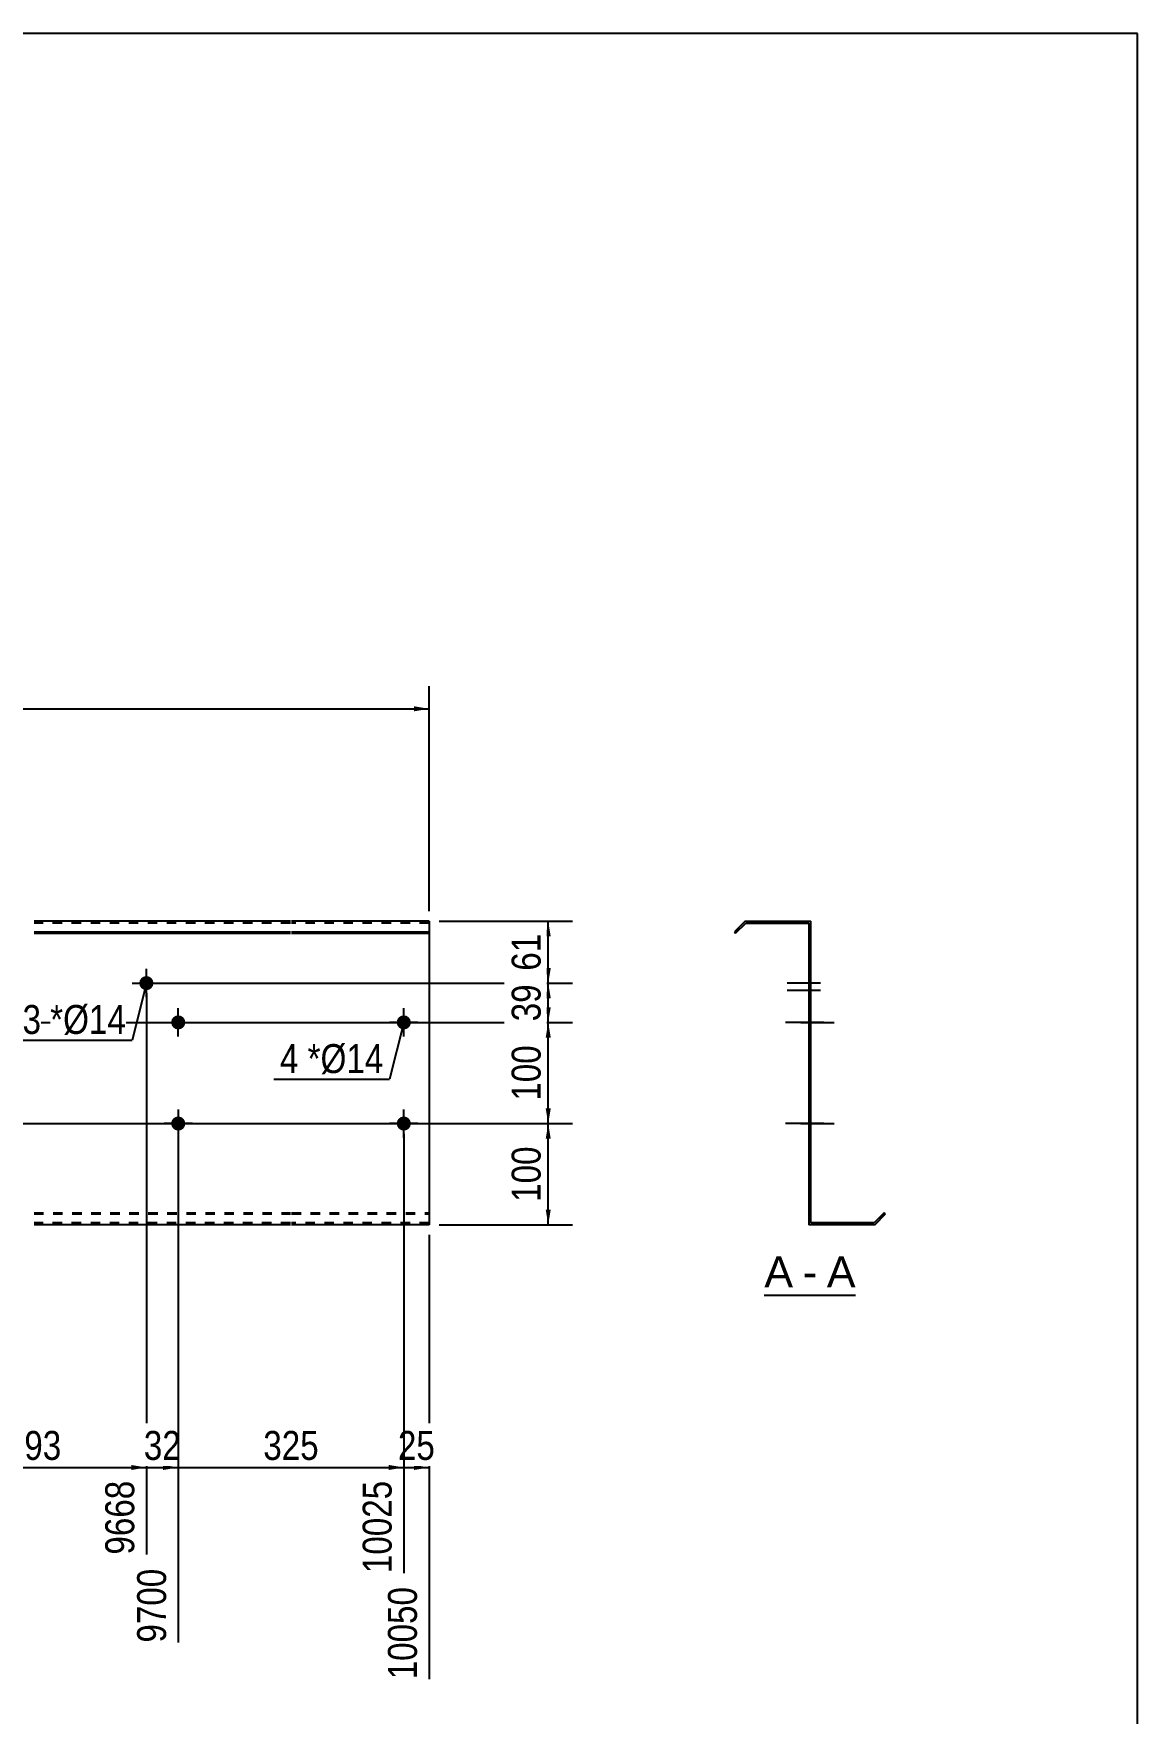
# Model space of a CAD drawing. Header units: millimetres. Extents: x -71 to 331, y -174 to 103.
# Drawn here: x 222.1 to 331.2, y -63.3 to 102.8 of the extents above; entities that cross this region are included whole.
import ezdxf

# ---------------------------------------------------------------- set-up
doc = ezdxf.new("R2010")
doc.units = ezdxf.units.MM
doc.linetypes.add('DXK_LINE_DOT1', pattern=[1.8814, 0.9407, -0.9407])
doc.styles.add('Arial', font='ARIAL.TTF', dxfattribs={"height": 0.2})
doc.styles.add('Arial Narrow', font='ARIALN.TTF', dxfattribs={"height": 0.2})

# ---------------------------------------------------------------- blocks, each defined once
blk = doc.blocks.new('Unknown-627191505-2135')
at = {"color": 5, "linetype": 'Continuous'}
for p, q in [((331.25, 102.75), (-68.75, 102.75)), ((331.25, -174.25), (331.25, 102.75))]:
    blk.add_line(p, q, dxfattribs=at)
blk = doc.blocks.new('Unknown-627191505-12 - 1243')
at = {"color": 7, "linetype": 'Continuous'}
blk.add_line((294.36, -21.95), (303.39, -21.95), dxfattribs=at)
at = {"color": 0, "linetype": 'Continuous'}
for points in [[(297.2, -21.2), (297.2, -18), (294.36, -18), (294.36, -21.2)], [(299.58, -21.2), (299.58, -18), (298.16, -18), (298.16, -21.2)], [(303.39, -21.2), (303.39, -18), (300.54, -18), (300.54, -21.2)]]:
    blk.add_wipeout(points, dxfattribs=at)
at = {"color": 96, "linetype": 'Continuous', "style": 'Arial'}
for s, p in [('A', (294.36, -21.2)), ('A', (300.54, -21.2)), ('-', (298.16, -21.2))]:
    blk.add_text(s, height=3.06, dxfattribs=at).set_placement(p)
blk = doc.blocks.new('Part-627191505-1218 - 1203')
at = {"color": 2, "linetype": 'Continuous'}
for p, q in [((247.52, 15), (222.17, 15)), ((261.22, 15), (247.62, 15)), ((261.22, 15), (261.22, 13.94)), ((222.17, 13.94), (247.52, 13.94)), ((222.17, 13.81), (247.52, 13.81)), ((247.62, 13.94), (261.22, 13.94)), ((247.62, 13.81), (261.22, 13.81)), ((261.22, 13.94), (261.22, -15)), ((247.52, -15), (222.17, -15)), ((261.22, -15), (247.62, -15))]:
    blk.add_line(p, q, dxfattribs=at)
at = {"color": 7, "linetype": 'DXK_LINE_DOT1'}
for p, q in [((247.52, 14.82), (222.17, 14.82)), ((261.22, 14.82), (247.62, 14.82)), ((222.17, -13.81), (247.52, -13.81)), ((222.17, -13.94), (247.52, -13.94)), ((247.52, -14.82), (222.17, -14.82)), ((247.62, -13.81), (261.22, -13.81)), ((247.62, -13.94), (261.22, -13.94)), ((261.22, -14.82), (247.62, -14.82))]:
    blk.add_line(p, q, dxfattribs=at)
blk = doc.blocks.new('Bolt-627191505-1222 - 1203')
at = {"linetype": 'Continuous'}
blk.add_hatch(color=3, dxfattribs=at).paths.add_polyline_path([(232.57, 8.88, -1), (233.97, 8.88, -1)])
at = {"color": 3, "linetype": 'Continuous'}
for p, q in [((233.27, 7.48), (233.27, 10.28)), ((231.87, 8.88), (234.67, 8.88))]:
    blk.add_line(p, q, dxfattribs=at)
blk = doc.blocks.new('Bolt-627191505-1234 - 1203')
at = {"linetype": 'Continuous'}
blk.add_hatch(color=3, dxfattribs=at).paths.add_polyline_path([(235.72, 5, -1), (237.12, 5, -1)])
at = {"color": 3, "linetype": 'Continuous'}
for p, q in [((235.02, 5), (237.82, 5)), ((236.42, 3.6), (236.42, 6.4))]:
    blk.add_line(p, q, dxfattribs=at)
blk = doc.blocks.new('Bolt-627191505-1235 - 1203')
at = {"linetype": 'Continuous'}
blk.add_hatch(color=3, dxfattribs=at).paths.add_polyline_path([(237.12, -5, -1), (235.72, -5, -1)])
at = {"color": 3, "linetype": 'Continuous'}
for p, q in [((236.42, -3.6), (236.42, -6.4)), ((237.82, -5), (235.02, -5))]:
    blk.add_line(p, q, dxfattribs=at)
blk = doc.blocks.new('Bolt-627191505-1236 - 1203')
at = {"linetype": 'Continuous'}
for points in [[(152.53, 5, -1), (153.93, 5, -1)], [(258.02, 5, -1), (259.42, 5, -1)]]:
    blk.add_hatch(color=3, dxfattribs=at).paths.add_polyline_path(points)
at = {"color": 3, "linetype": 'Continuous'}
for p, q in [((154.63, 5), (151.83, 5)), ((153.23, 3.6), (153.23, 6.4)), ((260.12, 5), (257.32, 5)), ((258.72, 3.6), (258.72, 6.4))]:
    blk.add_line(p, q, dxfattribs=at)
blk = doc.blocks.new('Bolt-627191505-1237 - 1203')
at = {"linetype": 'Continuous'}
for points in [[(152.53, -5, -1), (153.93, -5, -1)], [(258.02, -5, -1), (259.42, -5, -1)]]:
    blk.add_hatch(color=3, dxfattribs=at).paths.add_polyline_path(points)
at = {"color": 3, "linetype": 'Continuous'}
for p, q in [((153.23, -6.4), (153.23, -3.6)), ((258.72, -6.4), (258.72, -3.6)), ((154.63, -5), (151.83, -5)), ((260.12, -5), (257.32, -5))]:
    blk.add_line(p, q, dxfattribs=at)
blk = doc.blocks.new('Bolt-627191505-1248 - 1243')
at = {"linetype": 'Continuous'}
blk.add_hatch(color=3, dxfattribs=at).paths.add_polyline_path([(298.78, 5.7), (298.78, 4.3), (298.96, 4.3), (298.96, 5.7)])
at = {"color": 3, "linetype": 'Continuous'}
for p, q in [((299.91, 5), (296.61, 5)), ((298.96, 5.7), (298.78, 5.7)), ((298.96, 4.3), (298.78, 4.3))]:
    blk.add_line(p, q, dxfattribs=at)
blk = doc.blocks.new('Bolt-627191505-1264 - 1243')
at = {"linetype": 'Continuous'}
blk.add_hatch(color=3, dxfattribs=at).paths.add_polyline_path([(298.78, -4.3), (298.78, -5.7), (298.96, -5.7), (298.96, -4.3)])
blk.add_hatch(color=3, dxfattribs=at).paths.add_polyline_path([(298.78, -4.3), (298.78, -5.7), (298.96, -5.7), (298.96, -4.3)])
at = {"color": 3, "linetype": 'Continuous'}
for p, q in [((298.78, -4.3), (298.96, -4.3)), ((298.78, -4.3), (298.96, -4.3)), ((297.98, -5), (301.28, -5)), ((297.98, -5), (301.28, -5)), ((298.78, -5.7), (298.96, -5.7)), ((298.78, -5.7), (298.96, -5.7))]:
    blk.add_line(p, q, dxfattribs=at)
blk = doc.blocks.new('Part-627191505-1245 - 1243')
at = {"color": 2, "linetype": 'Continuous'}
for p, q in [((292.46, 15), (291.4, 13.94)), ((292.46, 15), (298.96, 15)), ((298.96, -14.82), (298.96, 15)), ((291.4, 13.94), (291.53, 13.81)), ((291.53, 13.81), (292.54, 14.82)), ((292.54, 14.82), (298.78, 14.82)), ((298.78, 14.82), (298.78, -15)), ((305.21, -14.82), (298.96, -14.82)), ((306.21, -13.81), (305.21, -14.82)), ((305.28, -15), (306.34, -13.94)), ((306.34, -13.94), (306.21, -13.81)), ((305.28, -15), (298.78, -15))]:
    blk.add_line(p, q, dxfattribs=at)
blk = doc.blocks.new('Bolt-627191505-1246 - 1243')
at = {"linetype": 'Continuous'}
for points in [[(298.78, 5.7), (298.78, 4.3), (298.96, 4.3), (298.96, 5.7)], [(298.78, 5.7), (298.78, 4.3), (298.96, 4.3), (298.96, 5.7)], [(298.78, 5.7), (298.78, 4.3), (298.96, 4.3), (298.96, 5.7)], [(298.78, -4.3), (298.78, -5.7), (298.96, -5.7), (298.96, -4.3)], [(298.78, -4.3), (298.78, -5.7), (298.96, -5.7), (298.96, -4.3)], [(298.78, -4.3), (298.78, -5.7), (298.96, -5.7), (298.96, -4.3)]]:
    blk.add_hatch(color=3, dxfattribs=at).paths.add_polyline_path(points)
at = {"color": 3, "linetype": 'Continuous'}
for p, q in [((300.26, 5), (296.46, 5)), ((300.26, 5), (296.46, 5)), ((300.26, 5), (296.46, 5)), ((298.96, 5.7), (298.78, 5.7)), ((298.96, 5.7), (298.78, 5.7)), ((298.96, 5.7), (298.78, 5.7)), ((298.96, 4.3), (298.78, 4.3)), ((298.96, 4.3), (298.78, 4.3)), ((298.96, 4.3), (298.78, 4.3)), ((298.96, -4.3), (298.78, -4.3)), ((298.96, -4.3), (298.78, -4.3)), ((298.96, -4.3), (298.78, -4.3)), ((300.26, -5), (296.46, -5)), ((300.26, -5), (296.46, -5)), ((300.26, -5), (296.46, -5)), ((298.96, -5.7), (298.78, -5.7)), ((298.96, -5.7), (298.78, -5.7)), ((298.96, -5.7), (298.78, -5.7))]:
    blk.add_line(p, q, dxfattribs=at)
blk = doc.blocks.new('Bolt-627191505-1247 - 1243')
at = {"linetype": 'Continuous'}
blk.add_hatch(color=3, dxfattribs=at).paths.add_polyline_path([(298.96, -5.7), (298.96, -4.3), (298.78, -4.3), (298.78, -5.7)])
at = {"color": 3, "linetype": 'Continuous'}
for p, q in [((298.96, -4.3), (298.78, -4.3)), ((299.76, -5), (298.78, -5)), ((298.96, -5.7), (298.78, -5.7))]:
    blk.add_line(p, q, dxfattribs=at)
blk = doc.blocks.new('Bolt-627191505-1249 - 1243')
at = {"linetype": 'Continuous'}
blk.add_hatch(color=3, dxfattribs=at).paths.add_polyline_path([(298.78, 9.58), (298.78, 8.18), (298.96, 8.18), (298.96, 9.58)])
at = {"color": 3, "linetype": 'Continuous'}
for p, q in [((299.91, 8.88), (296.61, 8.88)), ((298.96, 9.58), (298.78, 9.58)), ((298.96, 8.18), (298.78, 8.18))]:
    blk.add_line(p, q, dxfattribs=at)
blk = doc.blocks.new('Bolt-627191505-1250 - 1243')
at = {"linetype": 'Continuous'}
blk.add_hatch(color=3, dxfattribs=at).paths.add_polyline_path([(298.78, 9.58), (298.78, 8.18), (298.96, 8.18), (298.96, 9.58)])
at = {"color": 3, "linetype": 'Continuous'}
for p, q in [((299.91, 8.88), (296.61, 8.88)), ((298.96, 9.58), (298.78, 9.58)), ((298.96, 8.18), (298.78, 8.18))]:
    blk.add_line(p, q, dxfattribs=at)
blk = doc.blocks.new('Bolt-627191505-1251 - 1243')
at = {"linetype": 'Continuous'}
for points in [[(298.78, 5.7), (298.78, 4.3), (298.96, 4.3), (298.96, 5.7)], [(298.78, 5.7), (298.78, 4.3), (298.96, 4.3), (298.96, 5.7)], [(298.78, 5.7), (298.78, 4.3), (298.96, 4.3), (298.96, 5.7)], [(298.78, -4.3), (298.78, -5.7), (298.96, -5.7), (298.96, -4.3)], [(298.78, -4.3), (298.78, -5.7), (298.96, -5.7), (298.96, -4.3)], [(298.78, -4.3), (298.78, -5.7), (298.96, -5.7), (298.96, -4.3)]]:
    blk.add_hatch(color=3, dxfattribs=at).paths.add_polyline_path(points)
at = {"color": 3, "linetype": 'Continuous'}
for p, q in [((300.26, 5), (296.46, 5)), ((300.26, 5), (296.46, 5)), ((300.26, 5), (296.46, 5)), ((298.96, 5.7), (298.78, 5.7)), ((298.96, 5.7), (298.78, 5.7)), ((298.96, 5.7), (298.78, 5.7)), ((298.96, 4.3), (298.78, 4.3)), ((298.96, 4.3), (298.78, 4.3)), ((298.96, 4.3), (298.78, 4.3)), ((298.96, -4.3), (298.78, -4.3)), ((298.96, -4.3), (298.78, -4.3)), ((298.96, -4.3), (298.78, -4.3)), ((300.26, -5), (296.46, -5)), ((300.26, -5), (296.46, -5)), ((300.26, -5), (296.46, -5)), ((298.96, -5.7), (298.78, -5.7)), ((298.96, -5.7), (298.78, -5.7)), ((298.96, -5.7), (298.78, -5.7))]:
    blk.add_line(p, q, dxfattribs=at)
blk = doc.blocks.new('Bolt-627191505-1252 - 1243')
at = {"linetype": 'Continuous'}
blk.add_hatch(color=3, dxfattribs=at).paths.add_polyline_path([(298.78, 8.85), (298.78, 7.45), (298.96, 7.45), (298.96, 8.85)])
at = {"color": 3, "linetype": 'Continuous'}
for p, q in [((298.96, 8.85), (298.78, 8.85)), ((299.91, 8.15), (296.61, 8.15)), ((298.96, 7.45), (298.78, 7.45))]:
    blk.add_line(p, q, dxfattribs=at)
blk = doc.blocks.new('Bolt-627191505-1253 - 1243')
at = {"linetype": 'Continuous'}
blk.add_hatch(color=3, dxfattribs=at).paths.add_polyline_path([(298.78, 8.85), (298.78, 7.45), (298.96, 7.45), (298.96, 8.85)])
at = {"color": 3, "linetype": 'Continuous'}
for p, q in [((298.96, 8.85), (298.78, 8.85)), ((299.91, 8.15), (296.61, 8.15)), ((298.96, 7.45), (298.78, 7.45))]:
    blk.add_line(p, q, dxfattribs=at)
blk = doc.blocks.new('Bolt-627191505-1254 - 1243')
at = {"linetype": 'Continuous'}
blk.add_hatch(color=3, dxfattribs=at).paths.add_polyline_path([(298.96, -5.7), (298.96, -4.3), (298.78, -4.3), (298.78, -5.7)])
at = {"color": 3, "linetype": 'Continuous'}
for p, q in [((298.96, -4.3), (298.78, -4.3)), ((299.76, -5), (298.78, -5)), ((298.96, -5.7), (298.78, -5.7))]:
    blk.add_line(p, q, dxfattribs=at)
blk = doc.blocks.new('Bolt-627191505-1255 - 1243')
at = {"linetype": 'Continuous'}
blk.add_hatch(color=3, dxfattribs=at).paths.add_polyline_path([(298.78, 5.7), (298.78, 4.3), (298.96, 4.3), (298.96, 5.7)])
at = {"color": 3, "linetype": 'Continuous'}
for p, q in [((299.91, 5), (296.61, 5)), ((298.96, 5.7), (298.78, 5.7)), ((298.96, 4.3), (298.78, 4.3))]:
    blk.add_line(p, q, dxfattribs=at)
blk = doc.blocks.new('Bolt-627191505-1256 - 1243')
at = {"linetype": 'Continuous'}
for points in [[(298.96, 4.3), (298.96, 5.7), (298.78, 5.7), (298.78, 4.3)], [(298.96, -5.7), (298.96, -4.3), (298.78, -4.3), (298.78, -5.7)]]:
    blk.add_hatch(color=3, dxfattribs=at).paths.add_polyline_path(points)
at = {"color": 3, "linetype": 'Continuous'}
for p, q in [((298.96, 5), (296.78, 5)), ((298.96, 5.7), (298.78, 5.7)), ((298.96, 4.3), (298.78, 4.3)), ((298.96, -4.3), (298.78, -4.3)), ((298.96, -5), (296.78, -5)), ((298.96, -5.7), (298.78, -5.7))]:
    blk.add_line(p, q, dxfattribs=at)
blk = doc.blocks.new('Bolt-627191505-1257 - 1243')
at = {"linetype": 'Continuous'}
blk.add_hatch(color=3, dxfattribs=at).paths.add_polyline_path([(298.78, 5.7), (298.78, 4.3), (298.96, 4.3), (298.96, 5.7)])
at = {"color": 3, "linetype": 'Continuous'}
for p, q in [((299.91, 5), (296.61, 5)), ((298.96, 5.7), (298.78, 5.7)), ((298.96, 4.3), (298.78, 4.3))]:
    blk.add_line(p, q, dxfattribs=at)
blk = doc.blocks.new('Bolt-627191505-1258 - 1243')
at = {"linetype": 'Continuous'}
blk.add_hatch(color=3, dxfattribs=at).paths.add_polyline_path([(298.96, -5.7), (298.96, -4.3), (298.78, -4.3), (298.78, -5.7)])
at = {"color": 3, "linetype": 'Continuous'}
for p, q in [((298.96, -4.3), (298.78, -4.3)), ((299.76, -5), (298.78, -5)), ((298.96, -5.7), (298.78, -5.7))]:
    blk.add_line(p, q, dxfattribs=at)
blk = doc.blocks.new('Bolt-627191505-1259 - 1243')
at = {"linetype": 'Continuous'}
blk.add_hatch(color=3, dxfattribs=at).paths.add_polyline_path([(298.78, 5.7), (298.78, 4.3), (298.96, 4.3), (298.96, 5.7)])
blk.add_hatch(color=3, dxfattribs=at).paths.add_polyline_path([(298.78, 5.7), (298.78, 4.3), (298.96, 4.3), (298.96, 5.7)])
at = {"color": 3, "linetype": 'Continuous'}
for p, q in [((297.98, 5), (301.28, 5)), ((297.98, 5), (301.28, 5)), ((298.78, 5.7), (298.96, 5.7)), ((298.78, 5.7), (298.96, 5.7)), ((298.78, 4.3), (298.96, 4.3)), ((298.78, 4.3), (298.96, 4.3))]:
    blk.add_line(p, q, dxfattribs=at)
blk = doc.blocks.new('Bolt-627191505-1260 - 1243')
at = {"linetype": 'Continuous'}
blk.add_hatch(color=3, dxfattribs=at).paths.add_polyline_path([(298.78, -4.3), (298.78, -5.7), (298.96, -5.7), (298.96, -4.3)])
blk.add_hatch(color=3, dxfattribs=at).paths.add_polyline_path([(298.78, -4.3), (298.78, -5.7), (298.96, -5.7), (298.96, -4.3)])
at = {"color": 3, "linetype": 'Continuous'}
for p, q in [((298.78, -4.3), (298.96, -4.3)), ((298.78, -4.3), (298.96, -4.3)), ((297.98, -5), (301.28, -5)), ((297.98, -5), (301.28, -5)), ((298.78, -5.7), (298.96, -5.7)), ((298.78, -5.7), (298.96, -5.7))]:
    blk.add_line(p, q, dxfattribs=at)
blk = doc.blocks.new('Bolt-627191505-1261 - 1243')
at = {"linetype": 'Continuous'}
blk.add_hatch(color=3, dxfattribs=at).paths.add_polyline_path([(298.78, 5.7), (298.78, 4.3), (298.96, 4.3), (298.96, 5.7)])
at = {"color": 3, "linetype": 'Continuous'}
for p, q in [((299.91, 5), (296.61, 5)), ((298.96, 5.7), (298.78, 5.7)), ((298.96, 4.3), (298.78, 4.3))]:
    blk.add_line(p, q, dxfattribs=at)
blk = doc.blocks.new('Bolt-627191505-1262 - 1243')
at = {"linetype": 'Continuous'}
blk.add_hatch(color=3, dxfattribs=at).paths.add_polyline_path([(298.96, -5.7), (298.96, -4.3), (298.78, -4.3), (298.78, -5.7)])
at = {"color": 3, "linetype": 'Continuous'}
for p, q in [((298.96, -4.3), (298.78, -4.3)), ((299.76, -5), (298.78, -5)), ((298.96, -5.7), (298.78, -5.7))]:
    blk.add_line(p, q, dxfattribs=at)
blk = doc.blocks.new('Bolt-627191505-1263 - 1243')
at = {"linetype": 'Continuous'}
blk.add_hatch(color=3, dxfattribs=at).paths.add_polyline_path([(298.78, 5.7), (298.78, 4.3), (298.96, 4.3), (298.96, 5.7)])
blk.add_hatch(color=3, dxfattribs=at).paths.add_polyline_path([(298.78, 5.7), (298.78, 4.3), (298.96, 4.3), (298.96, 5.7)])
at = {"color": 3, "linetype": 'Continuous'}
for p, q in [((297.98, 5), (301.28, 5)), ((297.98, 5), (301.28, 5)), ((298.78, 5.7), (298.96, 5.7)), ((298.78, 5.7), (298.96, 5.7)), ((298.78, 4.3), (298.96, 4.3)), ((298.78, 4.3), (298.96, 4.3))]:
    blk.add_line(p, q, dxfattribs=at)
blk = doc.blocks.new('StraightDimension-627191505-1283 - 1203')
at = {"linetype": 'Continuous'}
blk.add_hatch(color=7, dxfattribs=at).paths.add_polyline_path([(231.77, -38.75), (233.27, -39), (231.77, -39.25)])
at = {"color": 7, "linetype": 'Continuous'}
for p, q in [((233.27, 7.88), (233.27, -47.61)), ((210.97, -6), (210.97, -47.61)), ((210.97, -39), (233.27, -39))]:
    blk.add_line(p, q, dxfattribs=at)
at = {"color": 0}
blk.add_wipeout([(225.46, -38.85), (225.46, -34.65), (218.78, -34.65), (218.78, -38.85)], dxfattribs=at)
at = {"color": 0, "linetype": 'Continuous'}
blk.add_wipeout([(232.67, -39.7), (228.47, -39.7), (228.47, -48.21), (232.67, -48.21)], dxfattribs=at)
at = {"color": 3, "style": 'Arial Narrow'}
blk.add_text('593', height=2.863, dxfattribs=at).set_placement((219.38, -38.25))
at = {"color": 3, "linetype": 'Continuous', "style": 'Arial Narrow'}
blk.add_text('9668', height=2.863, rotation=90.0002, dxfattribs=at).set_placement((232.07, -47.61))
blk = doc.blocks.new('StraightDimension-627191505-1421 - 1203')
at = {"linetype": 'Continuous'}
blk.add_hatch(color=7, dxfattribs=at).paths.add_polyline_path([(259.72, 36.25), (261.22, 36), (259.72, 35.75)])
at = {"color": 7, "linetype": 'Continuous'}
for p, q in [((261.22, 16), (261.22, 38.25)), ((0, 36), (261.22, 36))]:
    blk.add_line(p, q, dxfattribs=at)
blk = doc.blocks.new('StraightDimension-627191505-1282 - 1203')
at = {"linetype": 'Continuous'}
blk.add_hatch(color=7, dxfattribs=at).paths.add_polyline_path([(234.92, -38.75), (236.42, -39), (234.92, -39.25)])
at = {"color": 7, "linetype": 'Continuous'}
for p, q in [((233.27, 7.88), (233.27, -47.61)), ((236.42, -6), (236.42, -56.31)), ((233.27, -39), (236.42, -39))]:
    blk.add_line(p, q, dxfattribs=at)
at = {"color": 0}
blk.add_wipeout([(237.27, -38.85), (237.27, -34.65), (232.42, -34.65), (232.42, -38.85)], dxfattribs=at)
at = {"color": 0, "linetype": 'Continuous'}
blk.add_wipeout([(235.82, -48.4), (231.62, -48.4), (231.62, -56.91), (235.82, -56.91)], dxfattribs=at)
at = {"color": 3, "style": 'Arial Narrow'}
blk.add_text('32', height=2.863, dxfattribs=at).set_placement((233.02, -38.25))
at = {"color": 3, "linetype": 'Continuous', "style": 'Arial Narrow'}
blk.add_text('9700', height=2.863, rotation=90.0002, dxfattribs=at).set_placement((235.22, -56.31))
blk = doc.blocks.new('StraightDimension-627191505-1280 - 1203')
at = {"linetype": 'Continuous'}
blk.add_hatch(color=7, dxfattribs=at).paths.add_polyline_path([(259.72, -38.75), (261.22, -39), (259.72, -39.25)])
at = {"color": 7, "linetype": 'Continuous'}
for p, q in [((258.72, -6), (258.72, -49.44)), ((261.22, -16), (261.22, -59.94)), ((258.72, -39), (261.22, -39))]:
    blk.add_line(p, q, dxfattribs=at)
at = {"color": 0}
blk.add_wipeout([(262.4, -38.85), (262.4, -34.65), (257.54, -34.65), (257.54, -38.85)], dxfattribs=at)
at = {"color": 0, "linetype": 'Continuous'}
blk.add_wipeout([(260.62, -50.2), (256.42, -50.2), (256.42, -60.54), (260.62, -60.54)], dxfattribs=at)
at = {"color": 3, "style": 'Arial Narrow'}
blk.add_text('25', height=2.863, dxfattribs=at).set_placement((258.14, -38.25))
at = {"color": 3, "linetype": 'Continuous', "style": 'Arial Narrow'}
blk.add_text('10050', height=2.863, rotation=90.0002, dxfattribs=at).set_placement((260.02, -59.94))
blk = doc.blocks.new('StraightDimension-627191505-1379 - 1203')
at = {"linetype": 'Continuous'}
for points in [[(272.75, 3.5), (273, 5), (273.25, 3.5)], [(273.25, -3.5), (273, -5), (272.75, -3.5)]]:
    blk.add_hatch(color=7, dxfattribs=at).paths.add_polyline_path(points)
at = {"color": 7, "linetype": 'Continuous'}
for p, q in [((110.44, 5), (275.4, 5)), ((273, -5), (273, 5)), ((110.44, -5), (275.4, -5))]:
    blk.add_line(p, q, dxfattribs=at)
at = {"color": 0}
blk.add_wipeout([(272.85, 3.34), (268.65, 3.34), (268.65, -3.34), (272.85, -3.34)], dxfattribs=at)
at = {"color": 3, "style": 'Arial Narrow'}
blk.add_text('100', height=2.863, rotation=90.0002, dxfattribs=at).set_placement((272.25, -2.74))
blk = doc.blocks.new('StraightDimension-627191505-1281 - 1203')
at = {"linetype": 'Continuous'}
blk.add_hatch(color=7, dxfattribs=at).paths.add_polyline_path([(257.22, -38.75), (258.72, -39), (257.22, -39.25)])
at = {"color": 7, "linetype": 'Continuous'}
for p, q in [((236.42, -6), (236.42, -56.31)), ((258.72, -6), (258.72, -49.44)), ((236.42, -39), (258.72, -39))]:
    blk.add_line(p, q, dxfattribs=at)
at = {"color": 0}
blk.add_wipeout([(250.91, -38.85), (250.91, -34.65), (244.23, -34.65), (244.23, -38.85)], dxfattribs=at)
at = {"color": 0, "linetype": 'Continuous'}
blk.add_wipeout([(258.12, -39.7), (253.92, -39.7), (253.92, -50.04), (258.12, -50.04)], dxfattribs=at)
at = {"color": 3, "style": 'Arial Narrow'}
blk.add_text('325', height=2.863, dxfattribs=at).set_placement((244.83, -38.25))
at = {"color": 3, "linetype": 'Continuous', "style": 'Arial Narrow'}
blk.add_text('10025', height=2.863, rotation=90.0002, dxfattribs=at).set_placement((257.52, -49.44))
blk = doc.blocks.new('StraightDimension-627191505-1377 - 1203')
at = {"linetype": 'Continuous'}
for points in [[(272.75, 13.5), (273, 15), (273.25, 13.5)], [(273.25, 10.38), (273, 8.88), (272.75, 10.38)]]:
    blk.add_hatch(color=7, dxfattribs=at).paths.add_polyline_path(points)
at = {"color": 7, "linetype": 'Continuous'}
for p, q in [((262.22, 15), (275.4, 15)), ((273, 8.88), (273, 15)), ((234.27, 8.88), (275.4, 8.88))]:
    blk.add_line(p, q, dxfattribs=at)
at = {"color": 0}
blk.add_wipeout([(272.85, 14.37), (268.65, 14.37), (268.65, 9.51), (272.85, 9.51)], dxfattribs=at)
at = {"color": 3, "style": 'Arial Narrow'}
blk.add_text('61', height=2.863, rotation=90.0002, dxfattribs=at).set_placement((272.25, 10.11))
blk = doc.blocks.new('StraightDimension-627191505-1378 - 1203')
at = {"linetype": 'Continuous'}
for points in [[(272.75, 7.38), (273, 8.88), (273.25, 7.38)], [(273.25, 6.5), (273, 5), (272.75, 6.5)]]:
    blk.add_hatch(color=7, dxfattribs=at).paths.add_polyline_path(points)
at = {"color": 7, "linetype": 'Continuous'}
for p, q in [((234.27, 8.88), (275.4, 8.88)), ((273, 5), (273, 8.88)), ((110.44, 5), (275.4, 5))]:
    blk.add_line(p, q, dxfattribs=at)
at = {"color": 0}
blk.add_wipeout([(272.85, 9.37), (268.65, 9.37), (268.65, 4.51), (272.85, 4.51)], dxfattribs=at)
at = {"color": 3, "style": 'Arial Narrow'}
blk.add_text('39', height=2.863, rotation=90.0002, dxfattribs=at).set_placement((272.25, 5.11))
blk = doc.blocks.new('StraightDimension-627191505-1380 - 1203')
at = {"linetype": 'Continuous'}
for points in [[(272.75, -6.5), (273, -5), (273.25, -6.5)], [(273.25, -13.5), (273, -15), (272.75, -13.5)]]:
    blk.add_hatch(color=7, dxfattribs=at).paths.add_polyline_path(points)
at = {"color": 7, "linetype": 'Continuous'}
for p, q in [((110.44, -5), (275.4, -5)), ((273, -15), (273, -5)), ((262.22, -15), (275.4, -15))]:
    blk.add_line(p, q, dxfattribs=at)
at = {"color": 0}
blk.add_wipeout([(272.85, -6.66), (268.65, -6.66), (268.65, -13.34), (272.85, -13.34)], dxfattribs=at)
at = {"color": 3, "style": 'Arial Narrow'}
blk.add_text('100', height=2.863, rotation=90.0002, dxfattribs=at).set_placement((272.25, -12.74))
blk = doc.blocks.new('MarkSet-627191505-1443 - 1203')
at = {"color": 0}
for points in [[(222.86, 3.86), (222.86, 6.86), (221.03, 6.86), (221.03, 3.86)], [(225.04, 3.86), (225.04, 6.86), (223.76, 6.86), (223.76, 3.86)]]:
    blk.add_wipeout(points, dxfattribs=at)
for points in [[(222.86, 3.86), (222.86, 6.86), (221.03, 6.86), (221.03, 3.86)], [(225.04, 3.86), (225.04, 6.86), (223.76, 6.86), (223.76, 3.86)]]:
    blk.add_wipeout(points, dxfattribs=at)
at = {"color": 3, "style": 'Arial Narrow'}
blk.add_text('3', height=2.86, dxfattribs=at).set_placement((221.03, 3.86))
at = {"color": 0}
blk.add_wipeout([(231.25, 3.86), (231.25, 6.86), (225.04, 6.86), (225.04, 3.86)], dxfattribs=at)
blk.add_wipeout([(231.25, 3.86), (231.25, 6.86), (225.04, 6.86), (225.04, 3.86)], dxfattribs=at)
at = {"color": 7, "linetype": 'Continuous'}
for p in [(233.27, 8.88), (220.43, 3.26)]:
    blk.add_line(p, (231.85, 3.26), dxfattribs=at)
at = {"color": 3, "style": 'Arial Narrow'}
for s, height, p in [('*', 2.86, (223.76, 3.86)), ('Ø14', 2.863, (225.04, 3.86))]:
    blk.add_text(s, height=height, dxfattribs=at).set_placement(p)
blk = doc.blocks.new('MarkSet-627191505-1468 - 1203')
at = {"color": 0}
for points in [[(248.31, -0.01), (248.31, 2.99), (246.48, 2.99), (246.48, -0.01)], [(250.49, -0.01), (250.49, 2.99), (249.21, 2.99), (249.21, -0.01)]]:
    blk.add_wipeout(points, dxfattribs=at)
for points in [[(248.31, -0.01), (248.31, 2.99), (246.48, 2.99), (246.48, -0.01)], [(250.49, -0.01), (250.49, 2.99), (249.21, 2.99), (249.21, -0.01)]]:
    blk.add_wipeout(points, dxfattribs=at)
at = {"color": 3, "style": 'Arial Narrow'}
blk.add_text('4', height=2.86, dxfattribs=at).set_placement((246.48, -0.01))
at = {"color": 0}
blk.add_wipeout([(256.7, -0.01), (256.7, 2.99), (250.49, 2.99), (250.49, -0.01)], dxfattribs=at)
blk.add_wipeout([(256.7, -0.01), (256.7, 2.99), (250.49, 2.99), (250.49, -0.01)], dxfattribs=at)
at = {"color": 7, "linetype": 'Continuous'}
for p in [(258.72, 5), (245.88, -0.61)]:
    blk.add_line(p, (257.3, -0.61), dxfattribs=at)
at = {"color": 3, "style": 'Arial Narrow'}
for s, height, p in [('*', 2.86, (249.21, -0.01)), ('Ø14', 2.863, (250.49, -0.01))]:
    blk.add_text(s, height=height, dxfattribs=at).set_placement(p)

msp = doc.modelspace()

# ---------------------------------------------------------------- block references
for name in ['Unknown-627191505-2135', 'Part-627191505-1218 - 1203', 'Part-627191505-1245 - 1243', 'Bolt-627191505-1222 - 1203', 'Bolt-627191505-1249 - 1243', 'Bolt-627191505-1250 - 1243', 'Bolt-627191505-1252 - 1243', 'Bolt-627191505-1253 - 1243', 'Bolt-627191505-1236 - 1203', 'Bolt-627191505-1234 - 1203', 'Bolt-627191505-1246 - 1243', 'Bolt-627191505-1251 - 1243', 'Bolt-627191505-1248 - 1243', 'Bolt-627191505-1255 - 1243', 'Bolt-627191505-1257 - 1243', 'Bolt-627191505-1261 - 1243', 'Bolt-627191505-1256 - 1243', 'Bolt-627191505-1259 - 1243', 'Bolt-627191505-1263 - 1243', 'Bolt-627191505-1237 - 1203', 'Bolt-627191505-1235 - 1203', 'Bolt-627191505-1264 - 1243', 'Bolt-627191505-1260 - 1243', 'Bolt-627191505-1247 - 1243', 'Bolt-627191505-1254 - 1243', 'Bolt-627191505-1258 - 1243', 'Bolt-627191505-1262 - 1243']:
    msp.add_blockref(name, (0, 0))

# ---------------------------------------------------------------- next in the draw order: block references
for name in ['StraightDimension-627191505-1421 - 1203', 'StraightDimension-627191505-1377 - 1203', 'StraightDimension-627191505-1283 - 1203', 'StraightDimension-627191505-1280 - 1203', 'Unknown-627191505-12 - 1243']:
    msp.add_blockref(name, (0, 0))

# ---------------------------------------------------------------- next in the draw order: block references
msp.add_blockref('StraightDimension-627191505-1282 - 1203', (0, 0))

# ---------------------------------------------------------------- next in the draw order: block references
for name in ['StraightDimension-627191505-1379 - 1203', 'StraightDimension-627191505-1281 - 1203']:
    msp.add_blockref(name, (0, 0))

# ---------------------------------------------------------------- next in the draw order: block references
for name in ['StraightDimension-627191505-1378 - 1203', 'StraightDimension-627191505-1380 - 1203']:
    msp.add_blockref(name, (0, 0))

# ---------------------------------------------------------------- next in the draw order: block references
for name in ['MarkSet-627191505-1443 - 1203', 'MarkSet-627191505-1468 - 1203']:
    msp.add_blockref(name, (0, 0))

doc.saveas('drawing.dxf')
